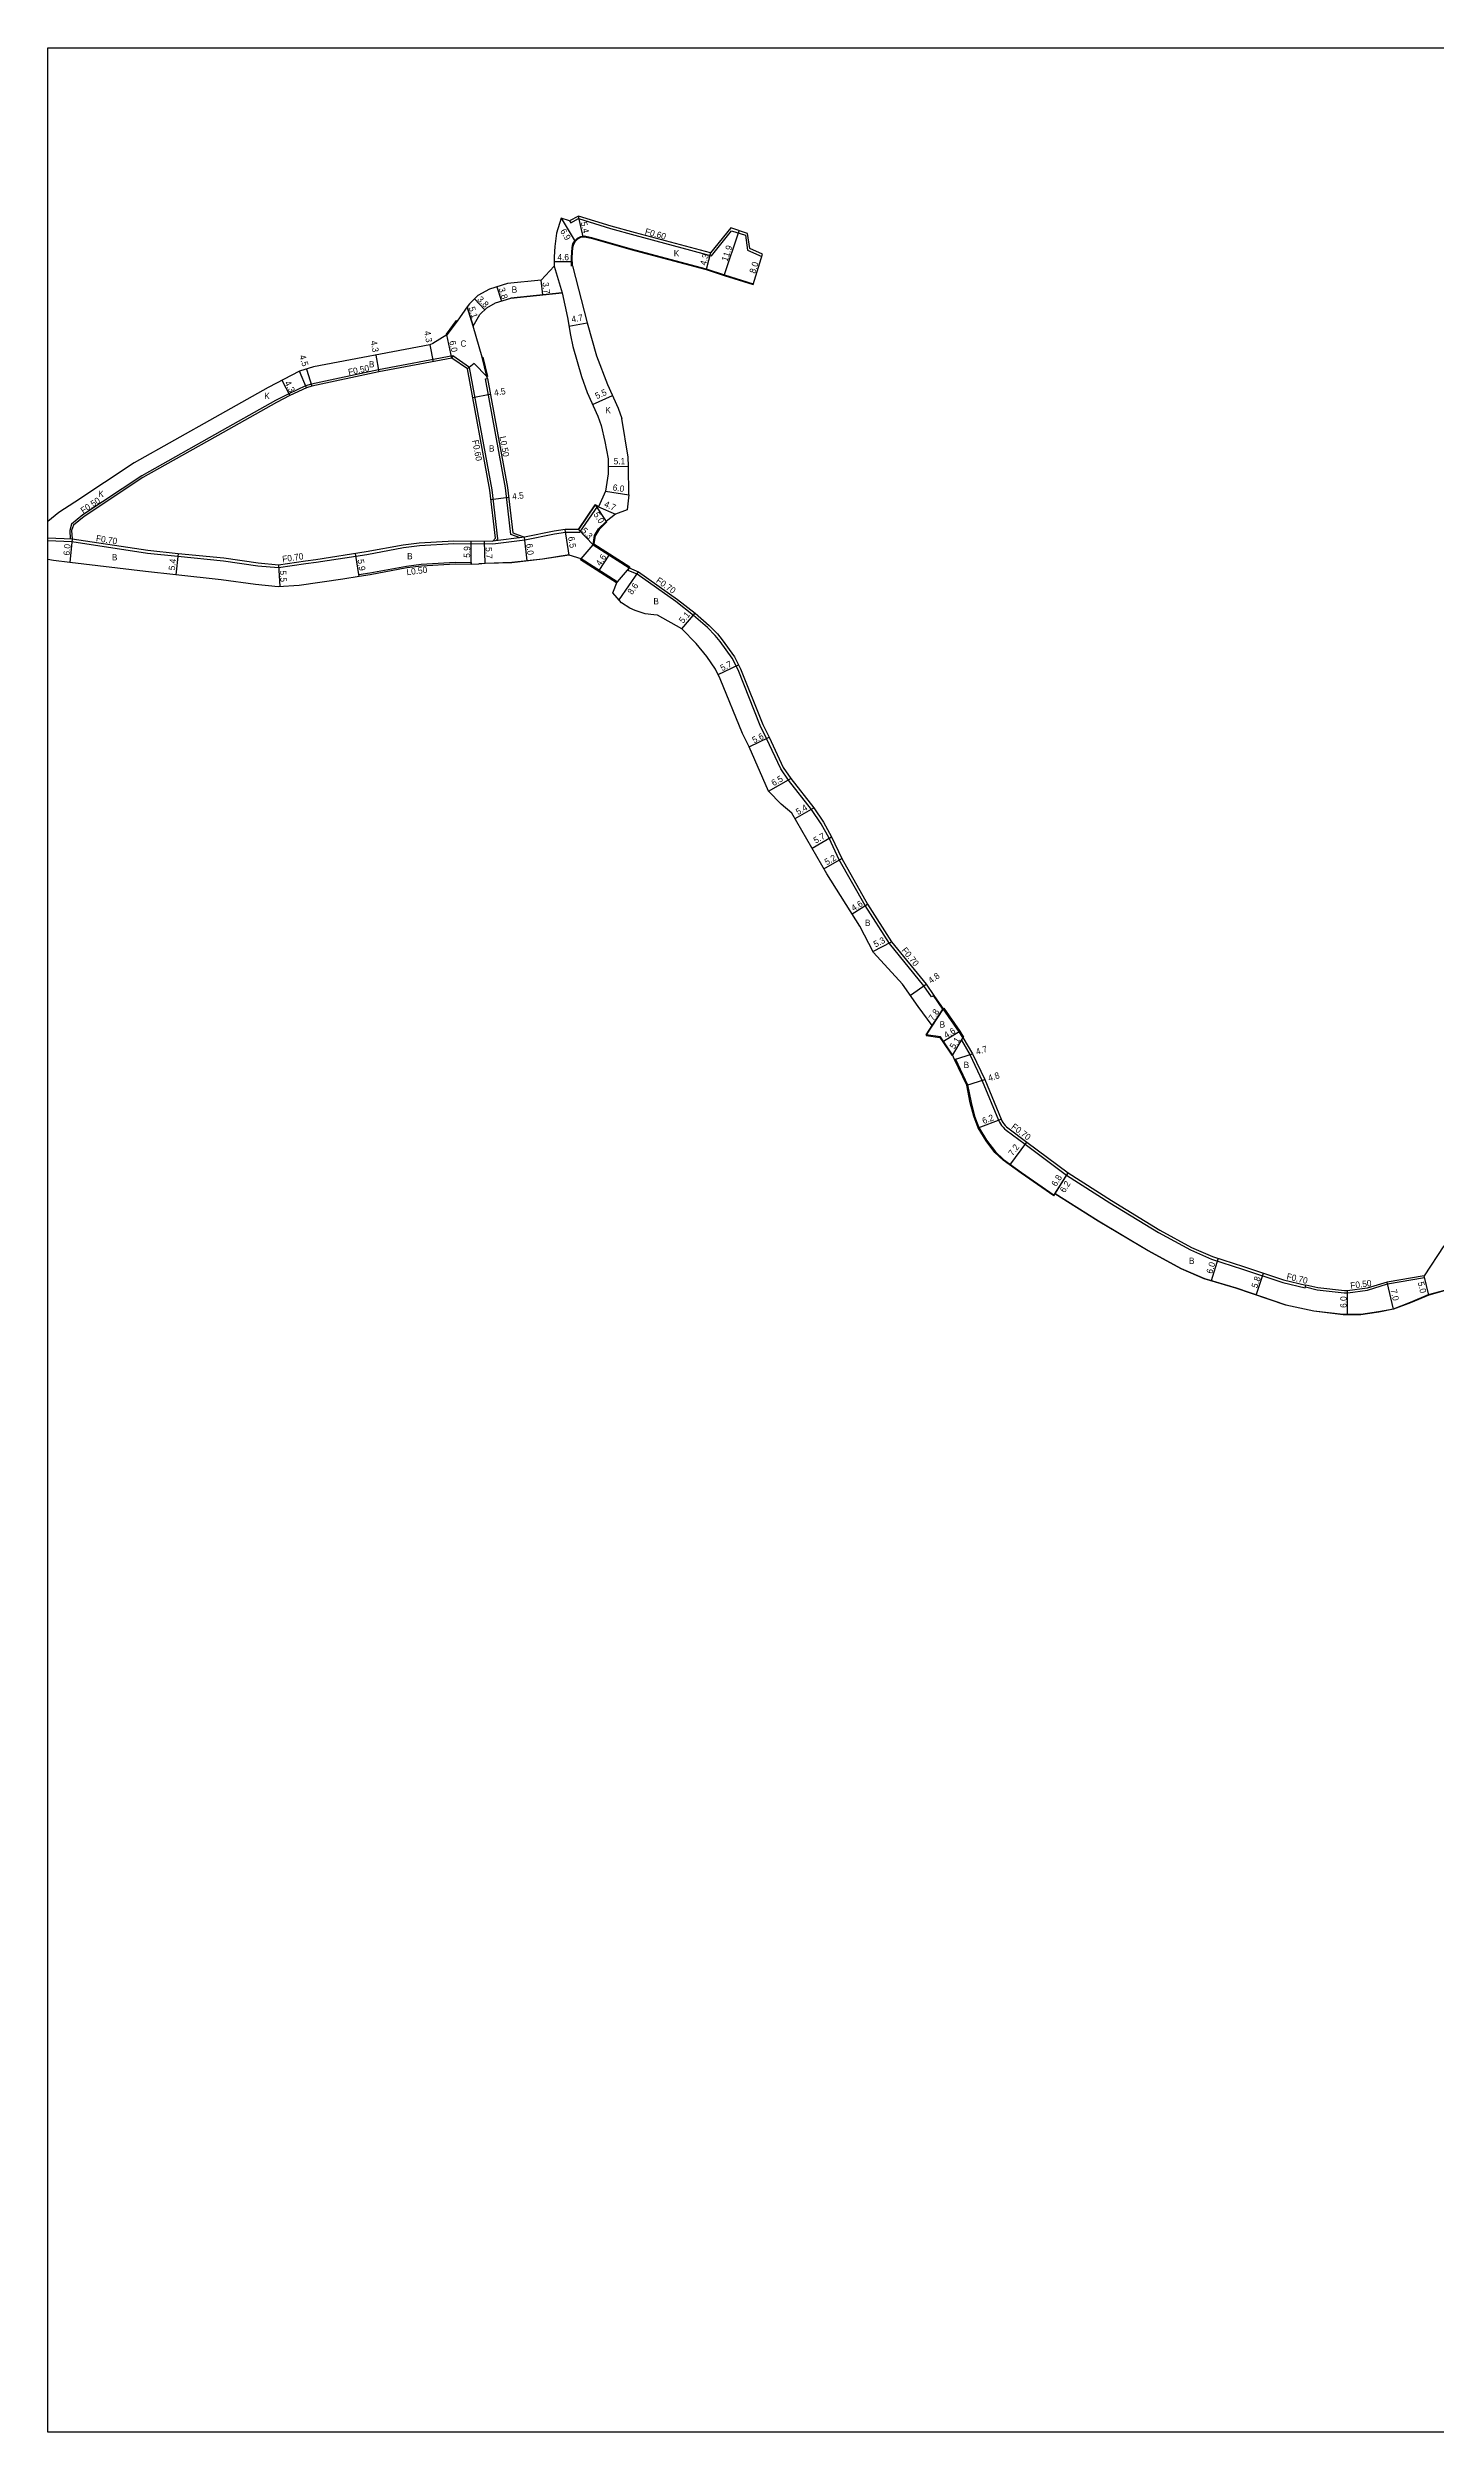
# Model space of a CAD drawing. Header units: metres. Extents: x -8000 to -4000, y -105000 to -102000.
# Drawn here: x -8000 to -7650, y -104400 to -103800 of the extents above; entities that cross this region are included whole.
import ezdxf

# ---------------------------------------------------------------- set-up
doc = ezdxf.new("R2010")
doc.units = ezdxf.units.M
doc.header["$LTSCALE"] = 2.5
for name, color, linetype in [('側溝・桝', 7, 'Continuous'), ('図郭', 7, 'Continuous'), ('幅員', 7, 'Continuous'), ('歩道・分離帯・安全施設', 7, 'Continuous'), ('舗装', 7, 'Continuous'), ('道路', 7, 'Continuous')]:
    doc.layers.add(name, color=color, linetype=linetype)
doc.styles.get("Standard").update_dxf_attribs({"font": ''})
doc.styles.get('Standard').set_extended_font_data('@MS PGothic')

msp = doc.modelspace()

# ---------------------------------------------------------------- linework, layer by layer
at = {"layer": '側溝・桝'}
for points in [[(-7868.59, -103843.55), (-7868.3, -103844.07), (-7866.34, -103843), (-7858.3, -103845.46), (-7852.21, -103847.2), (-7832.92, -103852.33), (-7827.81, -103846.04), (-7824.34, -103847.2), (-7823.81, -103850.94), (-7820.23, -103852.53)], [(-7898.03, -103877.56), (-7916.69, -103881.08), (-7933.61, -103884.66), (-7935.05, -103885.11), (-7939.27, -103887.06), (-7942.65, -103888.8), (-7956.09, -103896.35), (-7976.27, -103907.71), (-7991.11, -103917.54), (-7993.97, -103919.85), (-7994.46, -103921.45), (-7994.33, -103923.57)], [(-7887.07, -103924.03), (-7886.68, -103923.59), (-7888.11, -103911.27), (-7893.78, -103880.48), (-7898.03, -103877.56), (-7898.28, -103878.12)], [(-7881.07, -103923.31), (-7883.38, -103922.47), (-7884.75, -103910.76), (-7889.79, -103883.35), (-7889.3, -103883.26)], [(-8000, -103924.01), (-7993.9, -103924.29), (-7974.85, -103927.15), (-7967.23, -103927.93), (-7955.7, -103929.1), (-7947.12, -103930.33), (-7941.85, -103930.81), (-7935.02, -103929.78), (-7932.37, -103929.49), (-7919.66, -103927.48), (-7910.4, -103925.77), (-7906.39, -103925.28), (-7897.75, -103924.79), (-7887.89, -103924.83), (-7879.89, -103923.87), (-7872.38, -103922.36), (-7869.61, -103921.93), (-7865.99, -103921.92), (-7861.53, -103915.4)], [(-8000, -103923.31), (-7993.83, -103923.59)], [(-7879.97, -103923.18), (-7887.97, -103924.14)], [(-7921.58, -103933.05), (-7921.66, -103932.56), (-7918.87, -103932.12), (-7909.69, -103930.42), (-7905.97, -103929.96), (-7897.45, -103929.48), (-7893.4, -103929.51), (-7893.41, -103930.01)], [(-7776.9, -104038.44), (-7777.47, -104038.84), (-7779.44, -104036.07), (-7788.11, -104025.42), (-7794.2, -104015.86), (-7800.7, -104004.31), (-7803.25, -103998.87), (-7805.28, -103995.26), (-7807.73, -103991.67), (-7813.46, -103984.26), (-7815.44, -103981.46), (-7819.02, -103973.81), (-7820.59, -103970.58), (-7826.21, -103956.55), (-7827.66, -103953.61), (-7830.73, -103949.41), (-7831.92, -103947.94), (-7833.92, -103945.88), (-7837.44, -103942.86), (-7841.83, -103939.37), (-7851.63, -103932.48), (-7853.88, -103931.56), (-7853.62, -103930.91)], [(-7769.57, -104049.05), (-7769.98, -104049.74), (-7767.8, -104053.5), (-7764.7, -104059.91), (-7760.61, -104069.84), (-7760.4, -104070.31), (-7760.14, -104070.78), (-7759.84, -104071.22), (-7759.49, -104071.63), (-7759.11, -104072.01), (-7758.71, -104072.34), (-7753.91, -104075.92), (-7743.49, -104083.7), (-7732.59, -104090.62), (-7720.36, -104098.1), (-7712.32, -104102.48), (-7707.03, -104104.79), (-7699.2, -104107.31), (-7689.08, -104110.73), (-7683.42, -104112.02), (-7683.27, -104111.34)], [(-7683.38, -104111.82), (-7680.37, -104112.51), (-7673.59, -104113.29), (-7672.71, -104113.29), (-7667.75, -104112.65), (-7662.68, -104111.06), (-7653.4, -104109.47), (-7653.48, -104108.98)]]:
    msp.add_lwpolyline(points, dxfattribs=at)
at = {"layer": '図郭'}
msp.add_lwpolyline([(-7200, -103800), (-7200, -104400), (-8000, -104400), (-8000, -103800)], close=True, dxfattribs=at)
at = {"layer": '幅員'}
for points in [[(-7870.76, -103842.86), (-7867.18, -103848.75)], [(-7865.23, -103847.62), (-7866.4, -103842.35)], [(-7829.67, -103857.34), (-7825.91, -103846.05)], [(-7872.51, -103853.8), (-7867.91, -103853.76)], [(-7833.14, -103851.65), (-7834.25, -103855.81)], [(-7822.43, -103859.59), (-7820.05, -103851.96)], [(-7875.36, -103862.21), (-7875.73, -103858.53)], [(-7894.35, -103865.18), (-7892.87, -103870.06)], [(-7892.58, -103863.2), (-7889.93, -103865.92)], [(-7886.91, -103860.13), (-7885.78, -103863.76)], [(-7868.77, -103870.09), (-7864.15, -103869.25)], [(-7917.39, -103877.34), (-7916.6, -103881.57)], [(-7903.79, -103874.78), (-7902.99, -103879.01)], [(-7898.28, -103878.12), (-7899.47, -103872.24)], [(-7941.02, -103883.69), (-7939.05, -103887.51)], [(-7934.84, -103880.85), (-7933.49, -103885.14)], [(-7893.01, -103887.98), (-7888.58, -103887.16)], [(-7862.81, -103889.76), (-7857.8, -103887.5)], [(-7858.9, -103905.34), (-7853.8, -103905.29)], [(-7888.44, -103913.65), (-7883.97, -103913.13)], [(-7859.6, -103911.57), (-7853.68, -103912.54)], [(-7862.15, -103915.06), (-7859.43, -103919.25)], [(-7861.32, -103915.52), (-7857.01, -103917.39)], [(-7993.83, -103923.59), (-7994.38, -103929.56)], [(-7893.41, -103930.01), (-7893.38, -103924.11)], [(-7889.85, -103929.82), (-7890.05, -103924.13)], [(-7879.28, -103929.14), (-7879.97, -103923.18)], [(-7868.73, -103927.66), (-7869.72, -103921.24)], [(-7866.36, -103921.22), (-7862.71, -103925.06)], [(-7967.16, -103927.23), (-7967.75, -103932.6)], [(-7941.87, -103930.1), (-7941.59, -103935.6)], [(-7921.58, -103933.05), (-7922.5, -103927.23)], [(-7861.15, -103931.53), (-7858.67, -103927.67)], [(-7856.14, -103938.96), (-7851.29, -103931.86)], [(-7840.32, -103946.19), (-7837, -103942.32)], [(-7831.19, -103957.75), (-7826.07, -103955.24)], [(-7823.43, -103975.95), (-7818.39, -103973.51)], [(-7818.55, -103987.05), (-7812.9, -103983.84)], [(-7811.84, -103993.95), (-7807.16, -103991.26)], [(-7807.57, -104001.39), (-7802.63, -103998.55)], [(-7804.59, -104006.58), (-7800.08, -104003.99)], [(-7797.49, -104017.95), (-7793.6, -104015.5)], [(-7792.26, -104027.43), (-7787.55, -104025.01)], [(-7782.8, -104038.42), (-7778.88, -104035.64)], [(-7774.57, -104041.81), (-7778.83, -104048.35)], [(-7770.57, -104047.6), (-7774.45, -104050.07)], [(-7769.57, -104049.05), (-7772.2, -104053.42)], [(-7771.67, -104054.56), (-7767.18, -104053.18)], [(-7768.64, -104061.05), (-7764.06, -104059.62)], [(-7765.74, -104071.81), (-7759.96, -104069.57)], [(-7757.75, -104081.16), (-7753.49, -104075.36)], [(-7746.74, -104088.86), (-7743.09, -104083.12)], [(-7746.41, -104088.36), (-7743.09, -104083.12)], [(-7705.37, -104104.58), (-7707.06, -104110.3)], [(-7695.79, -104113.85), (-7693.93, -104108.35)], [(-7661.17, -104117.38), (-7662.8, -104110.58)], [(-7652.32, -104113.84), (-7653.48, -104108.98)], [(-7672.74, -104118.79), (-7672.74, -104112.79)]]:
    msp.add_lwpolyline(points, dxfattribs=at)
at = {"layer": '歩道・分離帯・安全施設'}
for points in [[(-7868.1, -103854.93), (-7868.12, -103852.76), (-7867.95, -103850.27), (-7867.76, -103849.38), (-7867.3, -103848.57), (-7866.63, -103847.93), (-7865.81, -103847.52), (-7864.88, -103847.36), (-7863.13, -103847.72), (-7853.14, -103850.57), (-7834.19, -103855.62), (-7829.61, -103857.15), (-7822.37, -103859.4)], [(-7883.42, -103862.92), (-7870.46, -103861.62)], [(-7897.32, -103869.2), (-7899.2, -103871.71)], [(-7891.44, -103929.81), (-7889.85, -103929.72), (-7883.15, -103929.48), (-7875.44, -103928.59), (-7868.75, -103927.56)], [(-7774.67, -104041.88), (-7777.02, -104038.52)], [(-7771.49, -104054.48), (-7768.45, -104060.99), (-7767.53, -104065.42), (-7766.69, -104068.8), (-7765.56, -104071.72), (-7763.61, -104074.91), (-7761.41, -104077.81), (-7759.33, -104079.75), (-7754.84, -104083.05), (-7746.62, -104088.7)], [(-7746.36, -104088.27), (-7735.49, -104095.18), (-7722.92, -104102.62), (-7714.61, -104107.16), (-7708.8, -104109.68), (-7700.81, -104112.04), (-7688.28, -104116.29), (-7681.26, -104117.84), (-7673.9, -104118.68), (-7669.39, -104118.68), (-7664.94, -104118.03), (-7661.2, -104117.29), (-7656.91, -104115.67), (-7652.35, -104113.75), (-7646.11, -104112.01), (-7642.96, -104111.26), (-7640.1, -104111.18), (-7637.65, -104111.62), (-7634.69, -104112.21)]]:
    msp.add_lwpolyline(points, dxfattribs=at)
at = {"layer": '舗装'}
for points in [[(-7872.5, -103854.97), (-7870.45, -103861.72)], [(-7892.87, -103870.06), (-7894.35, -103865.18)], [(-7898.28, -103878.12), (-7899.47, -103872.24)], [(-7934.86, -103885.58), (-7936.59, -103881.4)], [(-7889.42, -103882.76), (-7892.66, -103879.45), (-7894.32, -103880.83)], [(-8000, -103923.31), (-7993.83, -103923.59)]]:
    msp.add_lwpolyline(points, dxfattribs=at)
at = {"layer": '道路'}
for points in [[(-7868.59, -103843.55), (-7870.76, -103842.86), (-7871.87, -103846.68), (-7872.35, -103849.99), (-7872.52, -103852.63), (-7872.5, -103854.97), (-7875.73, -103858.53), (-7884.24, -103859.3), (-7888.8, -103860.72), (-7891.73, -103862.37), (-7893.84, -103864.42), (-7894.35, -103865.18)], [(-7820.05, -103851.96), (-7823.26, -103850.53), (-7823.8, -103846.75), (-7828.02, -103845.34), (-7833.14, -103851.65), (-7852.05, -103846.62), (-7858.13, -103844.89), (-7866.4, -103842.35), (-7868.59, -103843.55)], [(-7867.9, -103854.92), (-7867.92, -103852.76), (-7867.76, -103850.3), (-7867.57, -103849.45), (-7867.15, -103848.69), (-7866.52, -103848.1), (-7865.74, -103847.71), (-7864.89, -103847.56), (-7863.17, -103847.92), (-7853.19, -103850.77), (-7834.25, -103855.81), (-7829.67, -103857.34), (-7822.43, -103859.59)], [(-7822.43, -103859.59), (-7820.05, -103851.96)], [(-7867.9, -103854.92), (-7864.15, -103869.25), (-7861.85, -103877.54), (-7859.06, -103884.71), (-7856.34, -103890.73), (-7855.46, -103893.32)], [(-7894.35, -103865.18), (-7894.62, -103865.57), (-7894.95, -103866.05), (-7896.89, -103868.8), (-7899.47, -103872.24), (-7903.02, -103874.41)], [(-7891.19, -103867.15), (-7889.43, -103865.44), (-7887.28, -103864.22), (-7883.41, -103863.02), (-7870.45, -103861.72), (-7869.17, -103867.89), (-7868.37, -103872.3), (-7867.78, -103875.19), (-7865.62, -103882.73), (-7864.16, -103886.78), (-7861.46, -103892.75), (-7860.68, -103895.07), (-7859.72, -103899.08), (-7858.92, -103903.49), (-7858.88, -103907.2), (-7859.6, -103911.57), (-7861.32, -103915.52)], [(-7889.3, -103883.26), (-7889.42, -103882.76), (-7890.59, -103877.9), (-7892.87, -103870.06), (-7891.19, -103867.15)], [(-7903.02, -103874.41), (-7903.79, -103874.78), (-7933.09, -103880.3), (-7936.59, -103881.4), (-7944.52, -103885.49), (-7957.95, -103893.04), (-7978.26, -103904.46), (-7993.19, -103914.36), (-7997.17, -103916.94), (-8000, -103919.22)], [(-7898.28, -103878.12), (-7916.6, -103881.57), (-7933.49, -103885.14), (-7934.86, -103885.58), (-7939.05, -103887.51), (-7942.41, -103889.24), (-7955.85, -103896.79), (-7976.01, -103908.13), (-7990.82, -103917.95), (-7993.53, -103920.15), (-7993.96, -103921.51), (-7993.83, -103923.59)], [(-7887.97, -103924.14), (-7887.3, -103923.39), (-7888.71, -103911.36), (-7894.32, -103880.83), (-7898.28, -103878.12)], [(-7889.3, -103883.26), (-7884.26, -103910.69), (-7882.92, -103922.1), (-7879.97, -103923.18)], [(-7853.8, -103905.29), (-7853.82, -103903), (-7855.46, -103893.32)], [(-7853.68, -103912.54), (-7853.8, -103905.29)], [(-7853.68, -103912.54), (-7854.15, -103916.27), (-7857.01, -103917.39), (-7859.43, -103919.25), (-7861.31, -103921.07), (-7862.36, -103922.74), (-7862.64, -103924.57), (-7862.71, -103925.06)], [(-7861.32, -103915.52), (-7862.15, -103915.06), (-7866.36, -103921.22), (-7869.72, -103921.24)], [(-7862.15, -103915.06), (-7866.36, -103921.22)], [(-7993.83, -103923.59), (-7974.77, -103926.46), (-7967.16, -103927.23), (-7955.62, -103928.4), (-7947.04, -103929.63), (-7941.87, -103930.1), (-7935.1, -103929.08)], [(-7935.1, -103929.08), (-7932.46, -103928.8), (-7919.78, -103926.79), (-7910.51, -103925.08), (-7906.45, -103924.58), (-7897.77, -103924.09), (-7887.97, -103924.14)], [(-7869.72, -103921.24), (-7872.5, -103921.67), (-7879.97, -103923.18)], [(-7862.71, -103925.06), (-7853.62, -103930.91)], [(-7994.38, -103929.56), (-7998.5, -103929.07), (-8000, -103928.79)], [(-7925.7, -103933.7), (-7936.69, -103935.33), (-7941.97, -103935.62), (-7947.68, -103935.1), (-7956.31, -103933.86), (-7967.72, -103932.6), (-7975.36, -103931.83), (-7994.38, -103929.56)], [(-7893.41, -103930.01), (-7897.43, -103929.98), (-7905.92, -103930.46), (-7909.61, -103930.91), (-7918.79, -103932.61), (-7921.58, -103933.05)], [(-7891.43, -103929.91), (-7893.41, -103930.01)], [(-7868.73, -103927.66), (-7875.43, -103928.69), (-7883.14, -103929.58), (-7889.85, -103929.82), (-7891.43, -103929.91)], [(-7780.82, -104041.22), (-7784.78, -104035.62), (-7792.13, -104027.68), (-7795.54, -104021.05), (-7803.85, -104007.87), (-7812.63, -103992.57), (-7815.35, -103990.31), (-7818.55, -103987.05), (-7823.43, -103975.95), (-7825.07, -103972.58), (-7830.69, -103958.77), (-7831.88, -103956.35), (-7834.03, -103953.22), (-7836.7, -103949.89), (-7840.32, -103946.19), (-7846.46, -103942.78), (-7847.4, -103942.66), (-7849.61, -103942.44), (-7852.12, -103941.61), (-7853.45, -103941.03), (-7855.5, -103939.72), (-7857.68, -103937.14), (-7856.63, -103934.43), (-7865.73, -103928.58), (-7868.73, -103927.66)], [(-7853.62, -103930.91), (-7851.29, -103931.86), (-7841.41, -103938.81), (-7837, -103942.32), (-7833.44, -103945.37), (-7831.4, -103947.47), (-7830.18, -103948.99), (-7827.06, -103953.24), (-7825.57, -103956.26), (-7819.95, -103970.3), (-7818.39, -103973.51), (-7814.84, -103981.1), (-7812.9, -103983.84), (-7807.16, -103991.26), (-7804.68, -103994.89), (-7802.63, -103998.55), (-7800.08, -104003.99), (-7793.6, -104015.5), (-7787.55, -104025.01), (-7778.88, -104035.64), (-7776.9, -104038.44)], [(-7921.58, -103933.05), (-7925.7, -103933.7)], [(-7776.9, -104038.44), (-7774.57, -104041.81), (-7770.57, -104047.6), (-7769.57, -104049.05), (-7767.18, -104053.18)], [(-7771.67, -104054.56), (-7772.2, -104053.42), (-7774.45, -104050.07), (-7775.27, -104048.85), (-7778.83, -104048.35), (-7777.32, -104046.03), (-7780.82, -104041.22)], [(-7746.74, -104088.86), (-7754.96, -104083.22), (-7759.46, -104079.91), (-7761.56, -104077.95), (-7763.77, -104075.02), (-7765.74, -104071.81), (-7766.88, -104068.86), (-7767.73, -104065.46), (-7768.64, -104061.05), (-7771.67, -104054.56)], [(-7767.18, -104053.18), (-7764.06, -104059.62), (-7759.96, -104069.57), (-7759.77, -104070), (-7759.54, -104070.41), (-7759.28, -104070.79), (-7758.98, -104071.15), (-7758.64, -104071.49), (-7758.28, -104071.78), (-7753.49, -104075.36), (-7743.09, -104083.12), (-7732.22, -104090.03), (-7720.01, -104097.49), (-7712.01, -104101.85), (-7706.78, -104104.13), (-7698.98, -104106.64), (-7688.89, -104110.06), (-7683.27, -104111.34)], [(-7746.41, -104088.36), (-7746.74, -104088.86)], [(-7634.71, -104112.31), (-7637.67, -104111.72), (-7640.1, -104111.28), (-7642.95, -104111.36), (-7646.09, -104112.1), (-7652.32, -104113.84), (-7656.87, -104115.77), (-7661.17, -104117.38), (-7664.92, -104118.13), (-7669.39, -104118.79), (-7673.9, -104118.79), (-7681.28, -104117.94), (-7688.3, -104116.38), (-7700.84, -104112.14), (-7708.83, -104109.78), (-7714.65, -104107.25), (-7722.97, -104102.71), (-7735.54, -104095.26), (-7746.41, -104088.36)], [(-7648.49, -104101.44), (-7653.48, -104108.98)], [(-7653.48, -104108.98), (-7662.8, -104110.58), (-7667.85, -104112.16), (-7672.74, -104112.79), (-7673.56, -104112.79), (-7680.28, -104112.01), (-7683.27, -104111.34)]]:
    msp.add_lwpolyline(points, dxfattribs=at)
for points in [[(-7899.63, -103872.12), (-7897.05, -103868.68), (-7896.89, -103868.8), (-7899.47, -103872.24)], [(-7890.45, -103877.87), (-7889.28, -103882.73), (-7889.42, -103882.76), (-7890.59, -103877.9)], [(-7866.36, -103921.22), (-7862.15, -103915.06), (-7859.43, -103919.25), (-7861.31, -103921.07), (-7862.36, -103922.74), (-7862.64, -103924.57), (-7862.71, -103925.06)], [(-7853.62, -103930.91), (-7862.71, -103925.06), (-7862.36, -103922.74), (-7861.31, -103921.07), (-7859.43, -103919.25), (-7859.29, -103919.39), (-7861.15, -103921.2), (-7862.17, -103922.81), (-7862.48, -103924.86), (-7853.45, -103930.66)], [(-7856.63, -103934.43), (-7865.73, -103928.58), (-7862.71, -103925.06), (-7853.62, -103930.91)], [(-7856.63, -103934.43), (-7856.8, -103934.68), (-7865.89, -103928.83), (-7865.73, -103928.58)], [(-7772.2, -104053.42), (-7775.27, -104048.85), (-7778.83, -104048.35), (-7777.32, -104046.03), (-7774.57, -104041.81), (-7770.57, -104047.6), (-7769.57, -104049.05)], [(-7774.41, -104041.7), (-7770.4, -104047.49), (-7769.4, -104048.94), (-7769.57, -104049.05), (-7770.57, -104047.6), (-7774.57, -104041.81)], [(-7778.86, -104048.54), (-7775.38, -104049.04), (-7774.62, -104050.18), (-7772.37, -104053.53), (-7772.2, -104053.42), (-7774.45, -104050.07), (-7775.27, -104048.85), (-7778.83, -104048.35)]]:
    msp.add_lwpolyline(points, close=True, dxfattribs=at)

# ---------------------------------------------------------------- texts
at = {"layer": '側溝・桝'}
for s, rotation, p in [('F0.60', 345.08967, (-7849.76, -103846.94)), ('F0.50', 11.94938, (-7924.17, -103882.45)), ('F0.60', 280.42301, (-7893.12, -103898.83)), ('L0.50', 280.42301, (-7886.26, -103897.9)), ('F0.50', 33.5322, (-7991.05, -103917.3)), ('F0.70', 351.43886, (-7987.92, -103924.19)), ('F0.70', 8.59999, (-7940.82, -103929.49)), ('L0.50', 6.98248, (-7909.56, -103932.75)), ('F0.70', 324.88608, (-7846.99, -103934.41)), ('F0.70', 309.17908, (-7785.13, -104027.16)), ('F0.70', 323.25605, (-7757.56, -104071.82)), ('F0.70', 347.21345, (-7688.22, -104109.87)), ('F0.50', 7.25866, (-7671.95, -104112.27))]:
    msp.add_text(s, height=1.6, rotation=rotation, dxfattribs=at).set_placement(p)
at = {"layer": '幅員'}
for s, rotation, p in [('6.9', 301.27811, (-7871.05, -103846.16)), ('5.4', 282.53225, (-7865.83, -103843.95)), ('4.6', 0.56411, (-7871.67, -103853.52)), ('4.3', 75.08967, (-7834.27, -103854.92)), ('11.9', 71.5613, (-7828.88, -103853.9)), ('8.0', 72.68562, (-7821.87, -103856.95)), ('3.7', 275.75499, (-7875.43, -103859.08)), ('5.1', 286.8789, (-7894.03, -103865.43)), ('3.8', 314.16091, (-7891.97, -103863.46)), ('3.8', 287.26574, (-7886.49, -103860.64)), ('4.3', 280.66924, (-7905.24, -103871.41)), ('4.7', 10.35513, (-7867.99, -103869.16)), ('4.5', 287.49025, (-7936.68, -103877.58)), ('4.3', 280.66924, (-7918.71, -103873.87)), ('6.0', 281.4391, (-7898.89, -103873.86)), ('4.3', 297.27988, (-7940.41, -103884.33)), ('4.5', 10.41484, (-7887.47, -103887.66)), ('5.5', 24.33824, (-7861.74, -103888.46)), ('5.1', 0.57186, (-7857.51, -103904.85)), ('4.5', 6.66857, (-7882.96, -103913.73)), ('6.0', 350.66727, (-7857.84, -103911.37)), ('5.0', 303.00378, (-7862.66, -103917.45)), ('4.7', 336.49029, (-7860.06, -103915.42)), ('6.0', 84.69541, (-7994.47, -103927.84)), ('5.9', 89.72552, (-7893.65, -103928.34)), ('5.7', 272.0509, (-7889.75, -103925.7)), ('6.0', 276.57743, (-7879.53, -103924.84)), ('6.5', 278.75581, (-7868.97, -103923.11)), ('5.3', 313.48488, (-7865.79, -103921.66)), ('5.4', 83.71211, (-7967.98, -103931.57)), ('5.5', 272.93501, (-7941.55, -103931.56)), ('5.9', 278.98339, (-7922, -103928.84)), ('4.6', 57.25013, (-7860.82, -103930.55)), ('8.6', 55.68333, (-7852.84, -103937.76)), ('5.1', 49.33606, (-7840.03, -103944.96)), ('5.7', 26.16691, (-7830.19, -103956.9)), ('5.6', 25.92782, (-7822.17, -103975.06)), ('6.5', 29.5306, (-7817.25, -103985.85)), ('5.4', 29.86048, (-7811.07, -103993.12)), ('5.7', 29.86048, (-7806.63, -104000.31)), ('5.2', 29.86048, (-7803.86, -104005.75)), ('4.6', 32.23586, (-7797.08, -104017.35)), ('5.3', 27.18082, (-7791.59, -104026.42)), ('4.8', 35.3115, (-7777.63, -104035.57)), ('7.8', 56.89276, (-7777.03, -104044.97)), ('4.6', 32.36931, (-7773.74, -104049.32)), ('5.1', 58.92966, (-7771.68, -104052.07)), ('4.7', 17.12207, (-7766.07, -104053.46)), ('4.8', 17.37483, (-7762.98, -104060.1)), ('6.2', 21.1852, (-7764.37, -104070.87)), ('7.2', 53.69213, (-7757.02, -104078.99)), ('6.8', 57.5796, (-7746.11, -104086.69)), ('6.2', 57.5796, (-7743.96, -104088.24)), ('6.0', 73.53816, (-7706.82, -104108.61)), ('5.8', 71.29534, (-7695.51, -104112.24)), ('5.0', 283.45212, (-7655.11, -104110.68)), ('6.0', 90, (-7672.99, -104117.08)), ('7.0', 283.45212, (-7661.97, -104112.58))]:
    msp.add_text(s, height=1.6, rotation=rotation, dxfattribs=at).set_placement(p)
at = {"layer": '舗装'}
for s, p in [('K', (-7842.39, -103852.53)), ('B', (-7883.18, -103861.65)), ('C', (-7896.08, -103875.25)), ('B', (-7919.14, -103880.44)), ('K', (-7945.48, -103888.42)), ('K', (-7859.61, -103891.97)), ('B', (-7888.92, -103901.63)), ('K', (-7987.27, -103913.03)), ('B', (-7983.85, -103929.02)), ('B', (-7909.52, -103928.72)), ('B', (-7847.51, -103940.09)), ('B', (-7794.25, -104020.97)), ('B', (-7775.47, -104046.55)), ('B', (-7769.4, -104056.73)), ('B', (-7712.68, -104106.03))]:
    msp.add_text(s, height=1.6, dxfattribs=at).set_placement(p)

doc.saveas('drawing.dxf')
